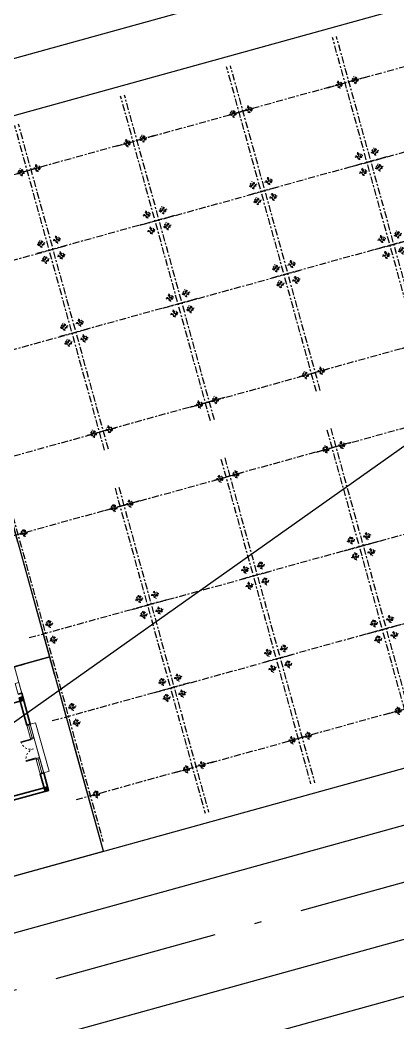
# Model space of a CAD drawing. Header units: metres. Extents: x 568006 to 1139366, y 2064802 to 4131555.
# Drawn here: x 569899.6 to 569920.2, y 2065001.4 to 2065056.2 of the extents above; entities that cross this region are included whole.
import ezdxf
from ezdxf.enums import TextEntityAlignment as Align
from ezdxf.xclip import XClip

# ---------------------------------------------------------------- set-up
doc = ezdxf.new("R2010")
doc.units = ezdxf.units.M
doc.header["$XCLIPFRAME"] = 0
for name, pattern in [('ACAD_ISO10W100', [18.5, 12, -3, 0.5, -3]), ('CENTER', [2, 1.25, -0.25, 0.25, -0.25]), ('CENTER2', [1.125, 0.75, -0.125, 0.125, -0.125]), ('HIDDEN', [0.375, 0.25, -0.125])]:
    doc.linetypes.add(name, pattern=pattern)
doc.layers.get('0').update_dxf_attribs({"linetype": 'CONTINUOUS'})
for name, color, linetype, lineweight in [('-CONCRETE', 1, 'CONTINUOUS', 35), ('-DOOR', 137, 'CONTINUOUS', 9), ('-LINE1', 7, 'CONTINUOUS', 18), ('-WALL', 4, 'CONTINUOUS', 35), ('hung-demlonha', 7, 'CONTINUOUS', 15)]:
    doc.layers.add(name, color=color, linetype=linetype, lineweight=lineweight)
for name, color, linetype in [('01.AXIS', 160, 'CENTER2'), ('BoThamCo', 94, 'CONTINUOUS'), ('CDC.01.AXIS', 160, 'CENTER2'), ('ChiaLo', 128, 'CENTER'), ('datOlienke', 42, 'CONTINUOUS'), ('ghi_chu', 7, 'CONTINUOUS'), ('LogDg', 7, 'CONTINUOUS'), ('LoLK', 6, 'CONTINUOUS'), ('TimDg', 222, 'CONTINUOUS'), ('ViaHeS', 32, 'CONTINUOUS')]:
    doc.layers.add(name, color=color, linetype=linetype)
doc.layers.add('KCS_Plotter', color=11, linetype='CONTINUOUS', plot=False)
doc.styles.add('QH1', font='arialbd.ttf', dxfattribs={"width": 0.8})

# ---------------------------------------------------------------- blocks, each defined once
blk = doc.blocks.new('A$C758D662A')
at = {"linetype": 'HIDDEN', "ltscale": 500}
for radius in [300, 200]:
    blk.add_circle((0, 0), radius, dxfattribs=at)
at = {"layer": 'CDC.01.AXIS', "ltscale": 200}
for p, q in [((437, 0), (-437, 0)), ((0, 437), (0, -437))]:
    blk.add_line(p, q, dxfattribs=at)
blk = doc.blocks.new('MAU M1SH')
at = {"layer": '01.AXIS', "ltscale": 500}
for p, q in [((-370, 15724), (-370, -2671)), ((5410, 15724), (5410, -2671)), ((-1468, 14700), (6323, 14700)), ((-1468, 9100), (6323, 9100)), ((-1468, 4400), (6323, 4400)), ((-1575, -100), (6216, -100))]:
    blk.add_line(p, q, dxfattribs=at)
at = {"xscale": 0.5, "yscale": 0.5, "zscale": 0.5}
for p in [(-30, 14700), (5070, 14700), (-30, 9550), (5070, 9550), (-30, 8650), (5070, 8650), (-30, 4850), (5070, 4850), (-30, 3950), (5070, 3950), (-30, -100), (5070, -100)]:
    blk.add_blockref('A$C758D662A', p, dxfattribs=at)
blk = doc.blocks.new('A$C5C575821')
at = {"layer": '-CONCRETE'}
h = blk.add_hatch(color=256, dxfattribs=at)
h.dxf.hatch_style = 1
h.paths.add_polyline_path([(0, 200), (0, 0), (200, 0), (200, 200)])
blk.add_lwpolyline([(0, 0), (200, 0), (200, 200), (0, 200)], close=True, dxfattribs=at)
blk = doc.blocks.new('*U268')
for p, q in [((-1110, 450), (-1150, 450)), ((-1110, 100), (-1150, 100)), ((-1130, 100), (-1130, 450)), ((-90, 450), (-50, 450)), ((-90, 100), (-50, 100)), ((-70, 100), (-70, 450))]:
    blk.add_line(p, q)
for points in [[(-1150, 0), (-1110, 0), (-1110, 550), (-1150, 550)], [(-50, 0), (-90, 0), (-90, 550), (-50, 550)], [(-1200, -200), (-1140, -200), (-1140, -40), (-1150, -40), (-1150, 0), (-1200, 0)], [(0, -200), (-60, -200), (-60, -40), (-50, -40), (-50, 0), (0, 0)]]:
    blk.add_lwpolyline(points, close=True)
at = {"linetype": 'HIDDEN', "ltscale": 0.1}
for centre, start, end in [((-1150, 0), 0, 90), ((-50, 0), 90, 180)]:
    blk.add_arc(centre, 550, start, end, dxfattribs=at)
blk = doc.blocks.new('tmbc_khub')
at = {"layer": '-DOOR'}
blk.add_line((-246.225, 353.364), (-245.492, 350.713), dxfattribs=at)
for points in [[(-246.692, 355.05), (-246.852, 355.629), (-247.045, 355.575), (-246.885, 354.997)], [(-246.225, 353.364), (-246.026, 352.641), (-246.218, 352.587), (-246.418, 353.31)], [(-245.706, 351.484), (-245.492, 350.713), (-245.685, 350.66), (-245.898, 351.431)]]:
    blk.add_lwpolyline(points, close=True, dxfattribs=at)
for points in [[(-246.322, 353.337), (-246.122, 352.614)], [(-245.802, 351.458), (-245.589, 350.686)]]:
    blk.add_lwpolyline(points, dxfattribs=at)
at = {"layer": '-LINE1'}
blk.add_lwpolyline([(-262.327, 352.283), (-260.959, 347.465), (-258.651, 346.036), (-245.226, 349.749), (-247.092, 356.496)], close=True, dxfattribs=at)
blk.add_lwpolyline([(-245.492, 350.713), (-245.203, 350.793), (-245.936, 353.444), (-246.225, 353.364)], dxfattribs=at)
at = {"layer": '-WALL'}
for p, q in [((-246.692, 355.05), (-246.885, 354.997)), ((-246.692, 355.05), (-246.225, 353.364)), ((-247.838, 354.318), (-246.778, 354.611)), ((-246.778, 354.611), (-246.418, 353.31)), ((-246.418, 353.31), (-246.225, 353.364)), ((-245.492, 350.713), (-245.685, 350.66)), ((-245.685, 350.66), (-245.472, 349.889)), ((-245.492, 350.713), (-245.226, 349.749)), ((-247.207, 349.409), (-245.472, 349.889)), ((-247.154, 349.216), (-245.226, 349.749))]:
    blk.add_line(p, q, dxfattribs=at)
at = {"layer": 'BoThamCo'}
blk.add_lwpolyline([(-132.948, 337.8), (-139.928, 357.097), (-146.448, 360.466), (-253.54, 330.849), (-256.994, 324.707), (-249.597, 298.649), (-243.491, 295.43), (-135.988, 331.507)], close=True, dxfattribs=at)
at = {"layer": 'ChiaLo', "ltscale": 5}
for points in [[(-242.232, 346.427), (-252.894, 384.98)], [(-264.64, 351.643), (-245.164, 357.029)], [(-264.64, 351.643), (-245.164, 357.029)], [(-264.64, 351.643), (-245.164, 357.029)]]:
    blk.add_lwpolyline(points, dxfattribs=at)
at = {"layer": 'datOlienke'}
blk.add_lwpolyline([(-157.667, 406.143), (-164.187, 409.512), (-267.74, 380.874), (-271.194, 374.731), (-263.002, 345.871), (-256.817, 342.394), (-150.541, 371.785), (-147.423, 377.819)], close=True, dxfattribs=at)
at = {"layer": 'LogDg'}
blk.add_lwpolyline([(-144.738, 379.217), (-154.973, 407.513, 0.391769), (-164.628, 412.503), (-271.399, 382.975, 0.416202), (-276.962, 373.08), (-268.77, 344.219, 0.412228), (-258.941, 338.693), (-150.129, 368.786, 0.43702), (-144.738, 379.217)], format="xyb", dxfattribs=at)
blk.add_lwpolyline([(-257.198, 332.95), (-146.889, 363.457, -0.391769), (-137.233, 358.467), (-130.167, 338.931, -0.421043), (-135.145, 328.625), (-245.155, 291.707, -0.428104), (-255.396, 297.106), (-262.762, 323.055, -0.416202)], format="xyb", close=True, dxfattribs=at)
at = {"layer": 'LoLK'}
for points in [[(-247.563, 365.704), (-267.098, 360.301), (-264.64, 351.643), (-245.164, 357.029)], [(-247.563, 365.703), (-267.098, 360.301), (-264.64, 351.643), (-245.164, 357.029)], [(-245.164, 357.029), (-264.64, 351.643), (-263.001, 345.871), (-256.817, 342.394), (-242.232, 346.427)], [(-245.164, 357.029), (-264.64, 351.643), (-263.002, 345.871), (-256.817, 342.394), (-242.232, 346.427)], [(-245.164, 357.029), (-264.64, 351.643), (-263.002, 345.871), (-256.817, 342.394), (-242.232, 346.427)]]:
    blk.add_lwpolyline(points, close=True, dxfattribs=at)
at = {"layer": 'TimDg', "linetype": 'ACAD_ISO10W100', "ltscale": 0.75}
for points in [[(-271.564, 332.09), (-137.875, 369.062)], [(-9.753, 202.992), (227.16, 340.827)]]:
    blk.add_lwpolyline(points, dxfattribs=at)
at = {"layer": 'ViaHeS'}
for points in [[(-157.667, 406.143), (-164.187, 409.512), (-267.74, 380.874), (-271.194, 374.731), (-263.002, 345.871), (-256.817, 342.394), (-150.541, 371.785), (-147.423, 377.819)], [(-243.491, 295.43), (-135.988, 331.507), (-132.948, 337.8), (-139.928, 357.097), (-146.448, 360.466), (-253.54, 330.849), (-256.994, 324.707), (-249.597, 298.649)]]:
    blk.add_lwpolyline(points, close=True, dxfattribs=at)
at = {"layer": '-DOOR', "xscale": 0.001, "yscale": 0.001, "zscale": 0.001, "rotation": 105.4592483182422}
blk.add_blockref('*U268', (-246.218, 352.587), dxfattribs=at)
at = {"layer": '-WALL'}
for name, p, xscale, yscale, zscale, rotation in [('MAU M1SH', (-228.449, 388.421), -0.0009999999999999996, 0.0009999999999999994, 0.001, 195.459023933238), ('MAU M1SH', (-229.374, 388.165), 0.001000000000000001, 0.001000000000000001, 0.001000000000000001, 195.4590239273867), ('MAU M1SH', (-240.014, 385.222), -0.001, 0.0009999999999999998, 0.001, 195.4590240676284), ('MAU M1SH', (-240.94, 384.967), 0.001000000000000001, 0.001000000000000001, 0.001000000000000001, 195.4590239273867), ('MAU M1SH', (-251.578, 382.024), -0.001, 0.0009999999999999998, 0.001, 195.4590240676284), ('MAU M1SH', (-225.277, 354.434), 0.001, 0.001, 0.001, 15.45902407526535), ('MAU M1SH', (-226.203, 354.178), -0.001, 0.001, 0.001, 15.45902416030768), ('MAU M1SH', (-236.852, 351.237), 0.001, 0.001, 0.001, 15.42482238945819), ('MAU M1SH', (-237.758, 350.986), -0.001, 0.001, 0.001, 15.49322576814247), ('A$C5C575821', (-246.778, 354.611), -0.001, 0.001, 0.001, 285.4592483182423), ('A$C5C575821', (-245.419, 349.696), -0.001, 0.001, 0.001, 285.4592483182423)]:
    blk.add_blockref(name, p, dxfattribs=dict(at, xscale=xscale, yscale=yscale, zscale=zscale, rotation=rotation))
at = {"layer": 'hung-demlonha', "color": 7, "ltscale": 5, "style": 'QH1', "width": 0.65}
for tag, p in [('BT04', (-109.598, 191.643)), ('BT06', (-305.798, 171.199)), ('BT05', (-282.572, 137.244))]:
    blk.add_attdef(tag, text='', height=3.96, rotation=0, dxfattribs=at).set_placement(p, align=Align.CENTER)

msp = doc.modelspace()

# ---------------------------------------------------------------- block references
at = {"layer": 'ghi_chu'}
ref = msp.add_blockref('tmbc_khub', (569785.007, 2064761.833), dxfattribs=at)
XClip(ref).set_block_clipping_path([(-196.9317021817, 224.973894045), (-4.975069496, 387.4432126731)])
ref = msp.add_blockref('tmbc_khub', (570146.383, 2064664.385), dxfattribs=at)
XClip(ref).set_block_clipping_path([(-286.8505220501, 326.7771365601), (-94.8938893643, 477.8301980081)])

# ---------------------------------------------------------------- next in the draw order: linework, layer by layer
at = {"layer": 'KCS_Plotter'}
msp.add_line((569851.417, 2064984.033), (570089.017, 2065152.05), dxfattribs=at)

doc.saveas('drawing.dxf')
